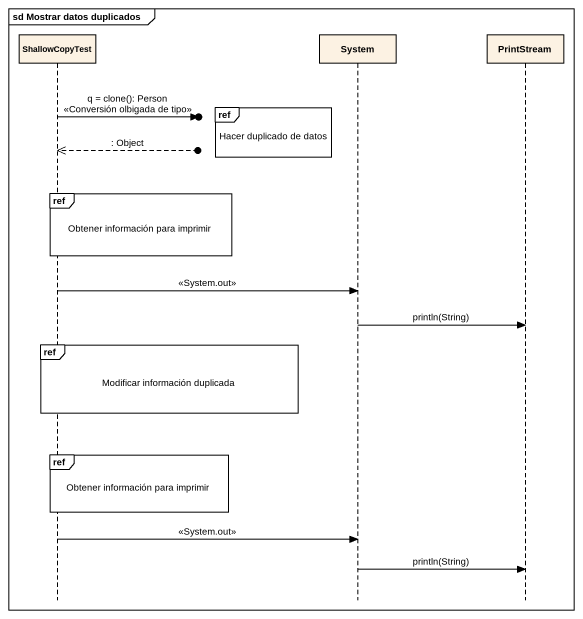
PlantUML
@startuml
mainframe sd Mostrar datos duplicados
hide footbox
participant ShallowCopyTest
participant System
participant PrintStream

ref over System : Hacer duplicado de datos
ShallowCopyTest ->o] : q = clone(): Person <<Conversión olbigada de tipo>>
ShallowCopyTest <<--o] : : Object
ref over ShallowCopyTest : Obtener información para imprimir
ShallowCopyTest -> System : <<System.out>>
System -> PrintStream : println(String)
ref over ShallowCopyTest : Modificar información duplicada
ref over ShallowCopyTest : Obtener información para imprimir
ShallowCopyTest -> System : <<System.out>>
System -> PrintStream : println(String)
@enduml
